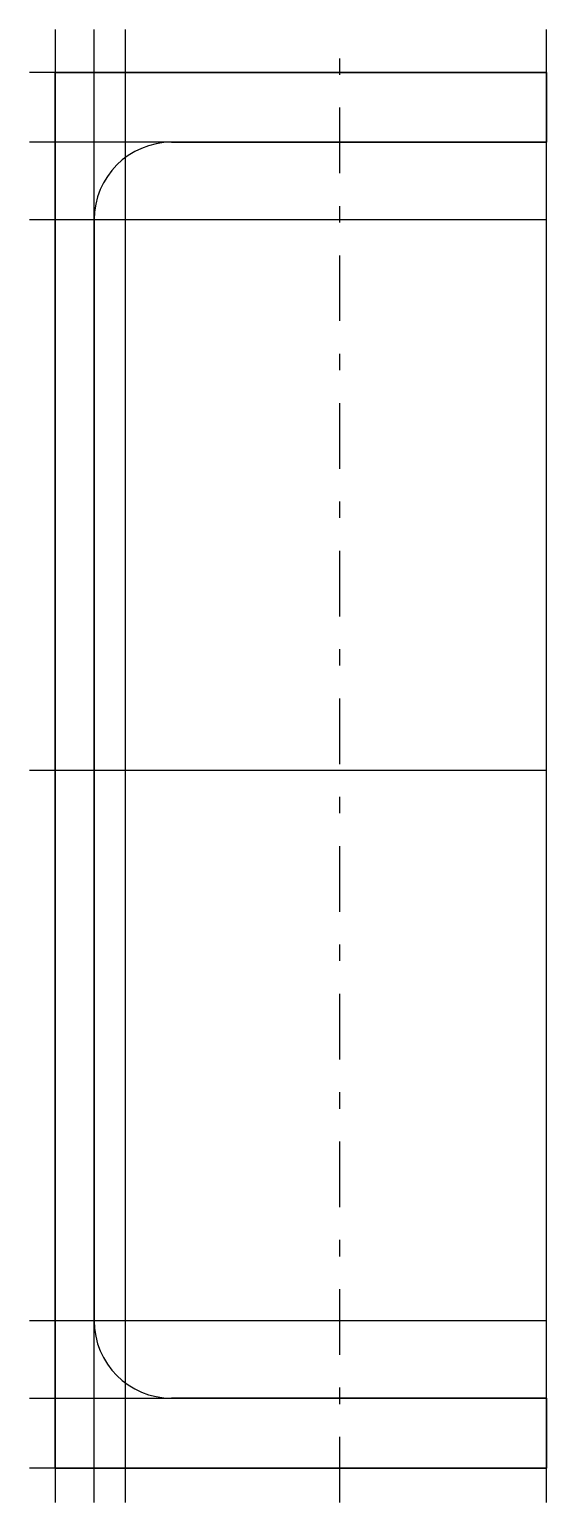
# Model space of a CAD drawing. Extents: x -5 to 95, y -142 to 143.
import ezdxf

# ---------------------------------------------------------------- set-up
doc = ezdxf.new("R2010")
doc.units = 0
doc.linetypes.add('CENTER', pattern=[28.575, 12.7, -6.35, 3.175, -6.35])
doc.layers.get('0').update_dxf_attribs({"linetype": 'CONTINUOUS'})

msp = doc.modelspace()

# ---------------------------------------------------------------- linework, layer by layer
at = {"linetype": 'CONTINUOUS'}
for p, q in [((0, 143.32), (0, -141.68)), ((7.5, -141.68), (7.5, 143.32)), ((13.5, 143.32), (13.5, -141.68)), ((95, -141.68), (95, 143.32)), ((95, 135), (-5, 135)), ((95, 135), (0, 135)), ((0, 135), (0, -135)), ((0, -135), (0, 135)), ((0, 135), (95, 135)), ((95, 121.5), (95, 135)), ((95, 135), (95, 121.5)), ((95, 121.5), (-5, 121.5)), ((22.5, 121.5), (95, 121.5)), ((95, 121.5), (22.5, 121.5)), ((95, 106.5), (-5, 106.5)), ((7.5, -106.5), (7.5, 106.5)), ((7.5, 106.5), (7.5, -106.5)), ((-5, 0), (95, 0)), ((95, -106.5), (-5, -106.5)), ((-5, -121.5), (95, -121.5)), ((95, -121.5), (22.5, -121.5)), ((22.5, -121.5), (95, -121.5)), ((95, -135), (95, -121.5)), ((95, -121.5), (95, -135)), ((95, -135), (-5, -135)), ((0, -135), (95, -135)), ((95, -135), (0, -135))]:
    msp.add_line(p, q, dxfattribs=at)
at = {"linetype": 'CENTER'}
for p, q in [((55, -141.68), (55, 143.32)), ((-5, 0), (95, 0))]:
    msp.add_line(p, q, dxfattribs=at)
at = {"linetype": 'CONTINUOUS'}
for centre, start, end in [((22.5, 106.5), 90, 180), ((22.5, 106.5), 90, 180), ((22.5, -106.5), 180, 270), ((22.5, -106.5), 180, 270)]:
    msp.add_arc(centre, 15, start, end, dxfattribs=at)

doc.saveas('drawing.dxf')
